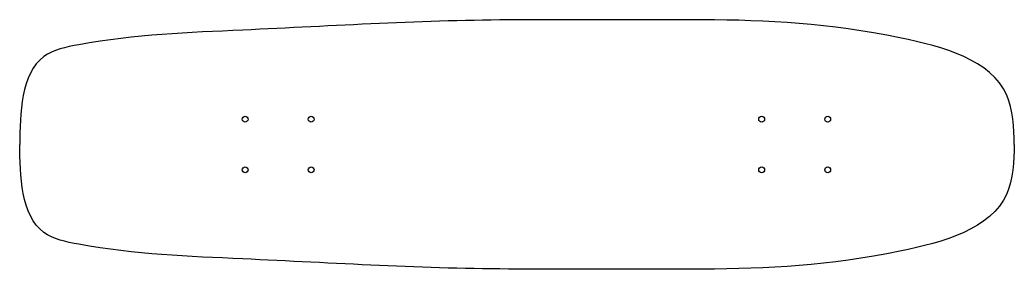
# Model space of a CAD drawing. Header units: inches. Extents: x 9.4 to 41.4, y 1.5 to 9.5.
import ezdxf

# ---------------------------------------------------------------- set-up
doc = ezdxf.new("R2010")
doc.units = ezdxf.units.IN
doc.header["$MEASUREMENT"] = 0

msp = doc.modelspace()

# ---------------------------------------------------------------- linework, layer by layer
for p, q in [((31.396, 9.505), (25.439, 9.505)), ((31.396, 1.505), (25.439, 1.505))]:
    msp.add_line(p, q)
for centre in [(16.689, 6.317), (18.814, 6.317), (33.314, 6.317), (35.439, 6.317), (16.689, 4.692), (18.814, 4.692), (33.314, 4.692), (35.439, 4.692)]:
    msp.add_circle(centre, 0.0938)
for points, knots in [([(25.439, 9.505), (22.495, 9.505), (17.724, 9.192), (12.781, 9.03), (9.482, 8.328), (9.439, 6.48), (9.439, 5.505)], [0, 0, 0, 0, 8.831276, 14.127004, 15.322994, 18.24773, 18.24773, 18.24773, 18.24773]), ([(41.439, 5.505), (41.439, 6.04), (41.327, 8.049), (36.649, 9.334), (33.527, 9.505), (31.396, 9.505)], [0, 0, 0, 0, 1.604598, 5.500555, 11.893634, 11.893634, 11.893634, 11.893634]), ([(25.439, 1.505), (22.495, 1.505), (17.724, 1.817), (12.781, 1.98), (9.482, 2.681), (9.439, 4.53), (9.439, 5.505)], [0, 0, 0, 0, 8.831276, 14.127004, 15.322994, 18.24773, 18.24773, 18.24773, 18.24773]), ([(41.439, 5.505), (41.439, 4.97), (41.327, 2.961), (36.649, 1.675), (33.527, 1.505), (31.396, 1.505)], [0, 0, 0, 0, 1.604598, 5.500555, 11.893634, 11.893634, 11.893634, 11.893634])]:
    msp.add_open_spline(points, degree=3, knots=knots)

doc.saveas('drawing.dxf')
